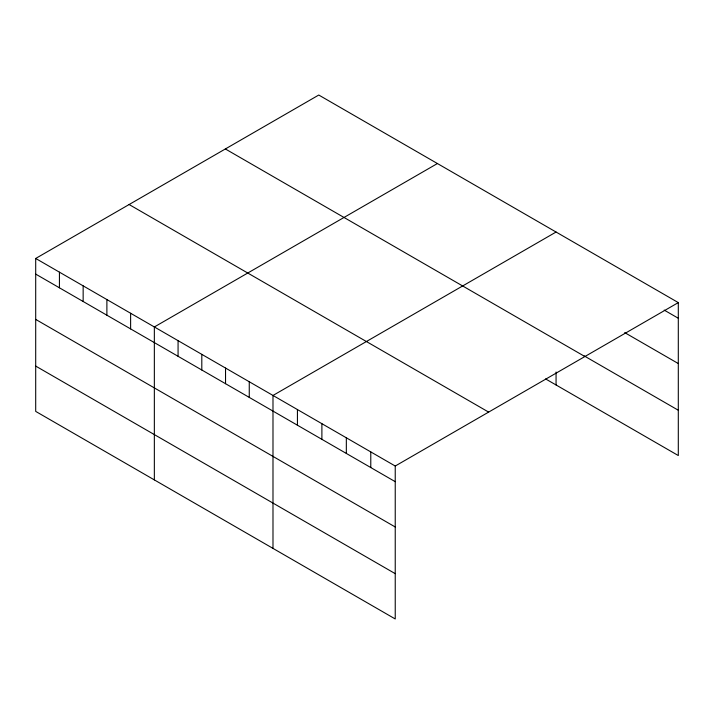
<?xml version="1.0" encoding="UTF-8"?>
<svg xmlns="http://www.w3.org/2000/svg" width="714" height="714" viewBox="0 0 714 714"><rect width="100%" height="100%" fill="white"/><g stroke="black" fill="none" stroke-linecap="round" stroke-linejoin="round"><path stroke-width="1.07" d="M35.7 258.459L395.235 466.028L395.235 618.967L35.7 411.398L35.7 258.459L318.765 95.033L678.3 302.602L678.3 455.541L545.621 378.938M437.414 163.533L154.349 326.958L154.349 479.897M556.063 232.032L272.989 395.458L272.989 548.397M395.235 466.028L678.3 302.602M664.198 310.108L678.3 318.248M624.705 332.608L678.3 363.551M584.266 355.947L678.3 410.238M225.356 148.958L584.891 356.536M129.109 204.525L488.644 412.103M35.7 274.105L395.235 481.673M35.7 319.408L395.235 526.986M35.7 366.086L395.235 573.663M556.063 372.021L556.063 384.962M370.78 451.917L370.78 467.563M346.335 437.798L346.335 453.444M321.889 423.688L321.889 439.333M297.435 409.568L297.435 425.214M249.257 381.758L249.257 397.403M225.535 368.058L225.535 383.704M201.803 354.358L201.803 370.004M178.072 340.658L178.072 356.304M130.617 313.259L130.617 328.904M106.886 299.559L106.886 315.204M83.154 285.859L83.154 301.504M59.432 272.159L59.432 287.804"/></g></svg>
